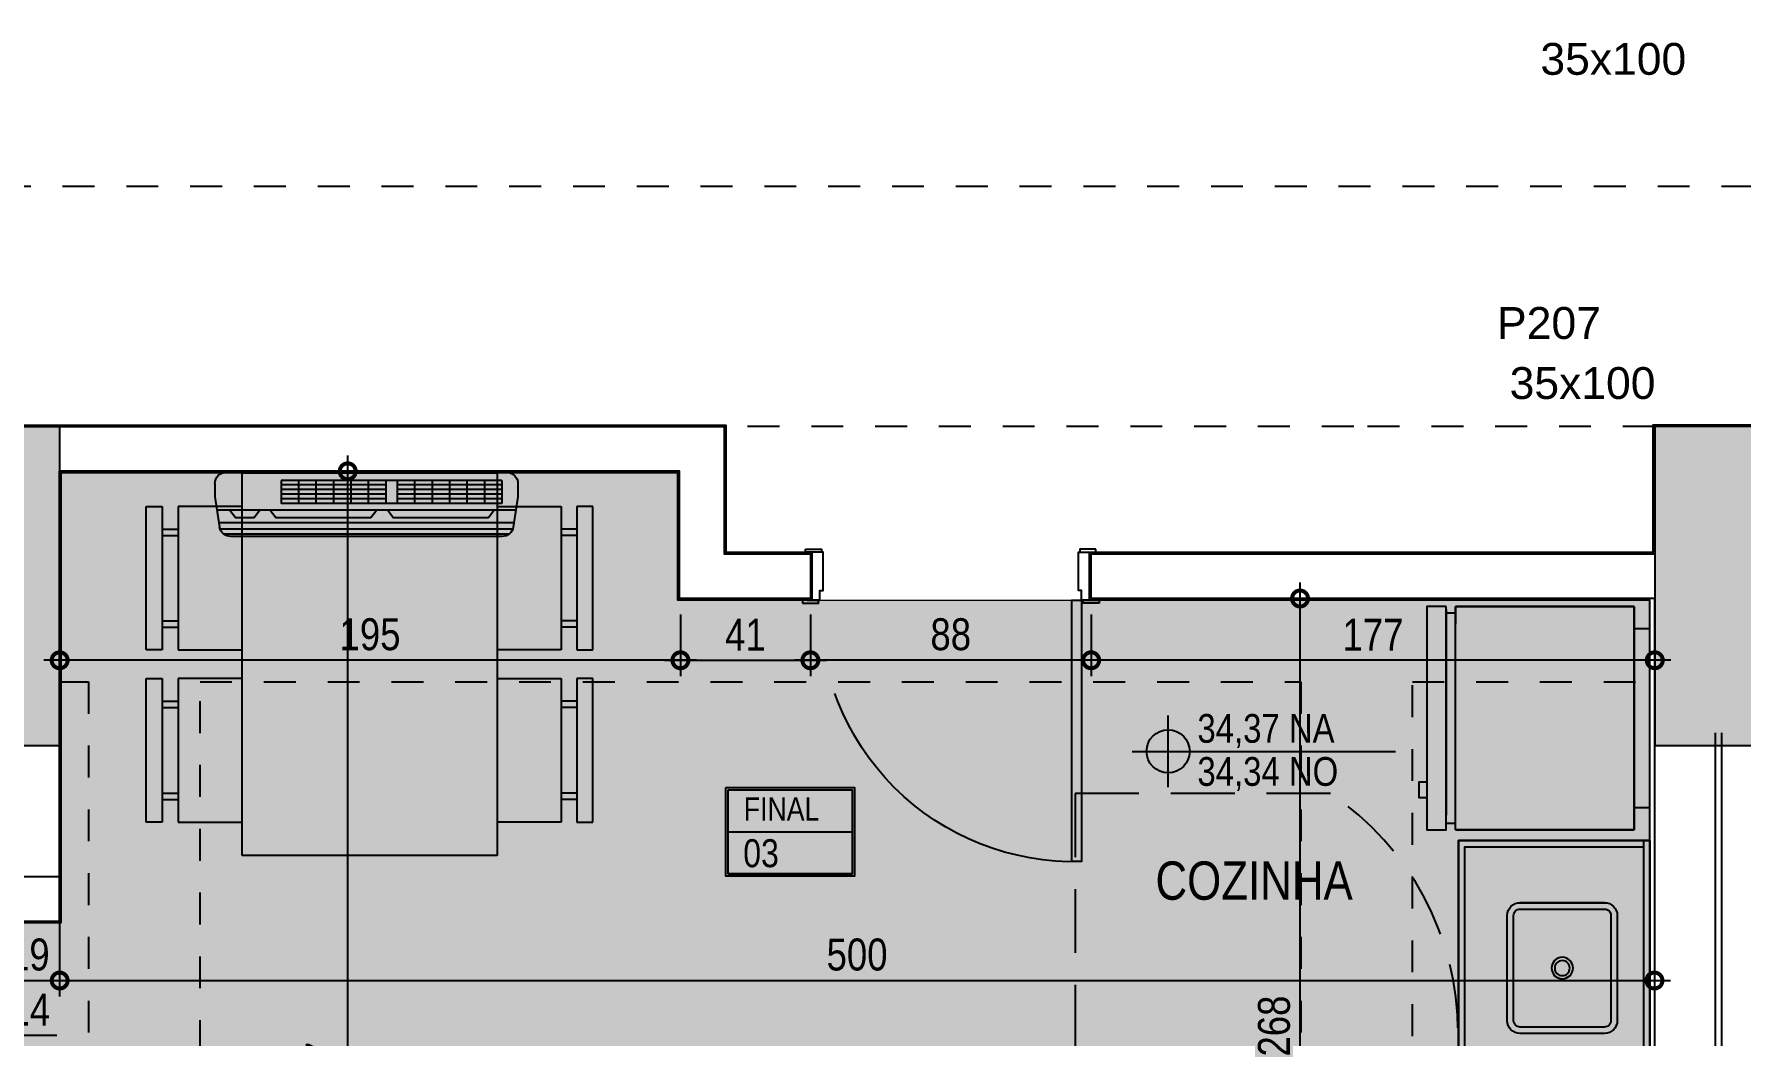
# Model space of a CAD drawing. Header units: metres. Extents: x -23 to 570, y -54 to 184.
# Drawn here: x 9.52 to 14.87, y -49.46 to -46.32 of the extents above; entities that cross this region are included whole.
import ezdxf
from ezdxf.enums import TextEntityAlignment as Align
from ezdxf.xclip import XClip

# ---------------------------------------------------------------- set-up
doc = ezdxf.new("R2010")
doc.units = ezdxf.units.M
doc.header["$XCLIPFRAME"] = 0
doc.header["$PDMODE"] = 35
for name, pattern in [('DASHEDX2', [1.5, 1, -0.5]), ('ESTILO_TQS_0004', [1.12, 0.5, -0.2, 0.01, -0.2, 0.01, -0.2]), ('PUC$0$DASHEDX2', [1.5, 1, -0.5])]:
    doc.linetypes.add(name, pattern=pattern)
for name, color, linetype in [('1', 232, 'DASHEDX2'), ('12', 232, 'Continuous'), ('205', 232, 'ESTILO_TQS_0004'), ('4', 2, 'Continuous'), ('9', 232, 'Continuous'), ('ARQ-DIM', 2, 'Continuous'), ('ARQ-SIM', 1, 'Continuous'), ('ARQ-TXT', 2, 'Continuous'), ('PUC$0$ARQ-ALV ACAB', 4, 'Continuous'), ('PUC$0$ARQ-ALV OSSO', 5, 'Continuous'), ('PUC$0$ARQ-CAX @ 1', 1, 'Continuous'), ('PUC$0$ARQ-HID', 7, 'Continuous'), ('PUC$0$ARQ-MOB', 7, 'Continuous'), ('PUC$0$ARQ-PRJ', 7, 'PUC$0$DASHEDX2'), ('PUC$0$MAUROAMARELO', 162, 'Continuous')]:
    doc.layers.add(name, color=color, linetype=linetype)
doc.layers.add('PUC$0$ARQ-FORRO', color=9, linetype='Continuous', lineweight=5)
doc.styles.add('Adesa', font='ARIALN.TTF')
doc.styles.get("Standard").update_dxf_attribs({"font": 'arial.ttf'})
doc.dimstyles.new('ADESA 1-0050', dxfattribs={"dimtxt": 0.1, "dimasz": 0.1, "dimexe": 0.05, "dimexo": 0.05, "dimgap": 0.03, "dimtad": 1, "dimdec": 1, "dimlfac": 100, "dimzin": 12, "dimtxsty": 'Adesa', "dimblk": 'DOTSMALL', "dimcen": 1, "dimdle": 0.05, "dimclrd": 1, "dimclre": 1, "dimclrt": 256, "dimazin": 3, "dimtm": 1e-09, "dimtfac": 1, "dimtdec": 1, "dimtmove": 1, "dimatfit": 0, "dimldrblk": 'DOTSMALL', "dimfxl": 0.8, "dimtvp": 2, "dimtolj": 1, "dimtzin": 0, "dimarcsym": 0})

# ---------------------------------------------------------------- blocks, each defined once
blk = doc.blocks.new('_DotSmall')
at = {"color": 0, "linetype": 'ByBlock', "const_width": 0.5}
blk.add_lwpolyline([(-0.0625, 0, 1), (0.0625, 0, 1)], format="xyb", close=True, dxfattribs=at)
blk = doc.blocks.new('*D680')
at = {"layer": 'ARQ-DIM', "color": 1, "lineweight": -2, "transparency": 16777216}
for p, q in [((9.25, -48.97), (9.25, -49.3366)), ((9.39, -48.9693), (9.39, -49.3366)), ((9.25, -49.2866), (9.15, -49.2866)), ((9.39, -49.2866), (9.25, -49.2866)), ((9.39, -49.2866), (9.25, -49.2866)), ((9.32, -49.2866), (9.4217, -49.4581)), ((9.39, -49.2866), (9.49, -49.2866)), ((9.4217, -49.4581), (9.5912, -49.4581))]:
    blk.add_line(p, q, dxfattribs=at)
at = {"layer": 'Defpoints', "color": 0, "transparency": 16777216}
for p in [(9.25, -48.92), (9.39, -48.9193), (9.25, -49.2866)]:
    blk.add_point(p, dxfattribs=at)
at = {"layer": 'ARQ-DIM', "color": 1, "lineweight": -2, "transparency": 16777216, "xscale": 0.1, "yscale": 0.1, "zscale": 0.1}
blk.add_blockref('_DotSmall', (9.25, -49.2866), dxfattribs=at)
at = {"layer": 'ARQ-DIM', "color": 1, "lineweight": -2, "transparency": 16777216, "xscale": 0.1, "yscale": 0.1, "zscale": 0.1, "rotation": 180}
blk.add_blockref('_DotSmall', (9.39, -49.2866), dxfattribs=at)
at = {"layer": 'ARQ-DIM', "transparency": 16777216, "insert": (9.5065, -49.3779), "char_height": 0.1, "attachment_point": 5, "style": 'Adesa'}
blk.add_mtext('\\A1;14', dxfattribs=at)
blk = doc.blocks.new('*D681')
at = {"layer": 'ARQ-DIM', "color": 1, "lineweight": -2, "transparency": 16777216}
for p, q in [((9.41, -48.9693), (9.41, -49.3366)), ((9.6, -48.9693), (9.6, -49.3366)), ((9.36, -49.2866), (9.65, -49.2866))]:
    blk.add_line(p, q, dxfattribs=at)
at = {"layer": 'Defpoints', "color": 0, "transparency": 16777216}
for p in [(9.41, -48.9193), (9.6, -48.9193), (9.6, -49.2866)]:
    blk.add_point(p, dxfattribs=at)
at = {"layer": 'ARQ-DIM', "color": 1, "lineweight": -2, "transparency": 16777216, "xscale": 0.1, "yscale": 0.1, "zscale": 0.1, "rotation": 180}
blk.add_blockref('_DotSmall', (9.41, -49.2866), dxfattribs=at)
at = {"layer": 'ARQ-DIM', "color": 1, "lineweight": -2, "transparency": 16777216, "xscale": 0.1, "yscale": 0.1, "zscale": 0.1}
blk.add_blockref('_DotSmall', (9.6, -49.2866), dxfattribs=at)
at = {"layer": 'ARQ-DIM', "transparency": 16777216, "insert": (9.505, -49.2056), "char_height": 0.1, "attachment_point": 5, "style": 'Adesa'}
blk.add_mtext('\\A1;19', dxfattribs=at)
blk = doc.blocks.new('*D682')
at = {"layer": 'ARQ-DIM', "color": 1, "lineweight": -2, "transparency": 16777216}
for p, q in [((14.599, -49.0193), (14.599, -49.3366)), ((9.6, -49.11), (9.6, -49.3366)), ((9.55, -49.2866), (14.649, -49.2866))]:
    blk.add_line(p, q, dxfattribs=at)
at = {"layer": 'Defpoints', "color": 0, "transparency": 16777216}
for p in [(14.599, -48.9693, 0), (9.6, -49.06, 0), (14.599, -49.2866)]:
    blk.add_point(p, dxfattribs=at)
at = {"layer": 'ARQ-DIM', "color": 1, "lineweight": -2, "transparency": 16777216, "xscale": 0.1, "yscale": 0.1, "zscale": 0.1, "rotation": 180}
blk.add_blockref('_DotSmall', (9.6, -49.2866), dxfattribs=at)
at = {"layer": 'ARQ-DIM', "color": 1, "lineweight": -2, "transparency": 16777216, "xscale": 0.1, "yscale": 0.1, "zscale": 0.1}
blk.add_blockref('_DotSmall', (14.599, -49.2866), dxfattribs=at)
at = {"layer": 'ARQ-DIM', "transparency": 16777216, "insert": (12.0995, -49.2056), "char_height": 0.1, "attachment_point": 5, "style": 'Adesa'}
blk.add_mtext('\\A1;500', dxfattribs=at)
blk = doc.blocks.new('*D692')
at = {"layer": 'ARQ-DIM', "color": 1, "lineweight": -2, "transparency": 16777216}
for p, q in [((7.9011, -49.4283), (7.9011, -49.803)), ((12.6882, -49.753), (7.8511, -49.753)), ((12.6382, -49.7988), (12.6382, -49.703))]:
    blk.add_line(p, q, dxfattribs=at)
at = {"layer": 'Defpoints', "color": 0, "transparency": 16777216}
for p in [(7.9011, -49.3783), (7.9011, -49.753), (12.6382, -49.8488, 0)]:
    blk.add_point(p, dxfattribs=at)
at = {"layer": 'ARQ-DIM', "color": 1, "lineweight": -2, "transparency": 16777216, "xscale": 0.1, "yscale": 0.1, "zscale": 0.1, "rotation": 180}
blk.add_blockref('_DotSmall', (7.9011, -49.753), dxfattribs=at)
at = {"layer": 'ARQ-DIM', "color": 1, "lineweight": -2, "transparency": 16777216, "xscale": 0.1, "yscale": 0.1, "zscale": 0.1}
blk.add_blockref('_DotSmall', (12.6382, -49.753), dxfattribs=at)
at = {"layer": 'ARQ-DIM', "transparency": 16777216, "insert": (10.8612, -49.673), "char_height": 0.1, "attachment_point": 5, "style": 'Adesa'}
blk.add_mtext('\\A1;474', dxfattribs=at)
blk = doc.blocks.new('*D695')
at = {"layer": 'ARQ-DIM', "color": 1, "lineweight": -2, "transparency": 16777216}
for p, q in [((13.488, -50.8199), (13.488, -48.0388)), ((13.7208, -48.0888), (13.438, -48.0888)), ((13.719, -50.7699), (13.438, -50.7699))]:
    blk.add_line(p, q, dxfattribs=at)
at = {"layer": 'Defpoints', "color": 0, "transparency": 16777216}
for p in [(13.488, -48.0888), (13.7708, -48.0888, 0), (13.769, -50.7699, 0)]:
    blk.add_point(p, dxfattribs=at)
at = {"layer": 'ARQ-DIM', "color": 1, "lineweight": -2, "transparency": 16777216, "xscale": 0.1, "yscale": 0.1, "zscale": 0.1}
for p, rotation in [((13.488, -48.0888), 90), ((13.488, -50.7699), 270)]:
    blk.add_blockref('_DotSmall', p, dxfattribs=dict(at, rotation=rotation))
at = {"layer": 'ARQ-DIM', "transparency": 16777216, "insert": (13.4069, -49.4293), "char_height": 0.1, "attachment_point": 5, "rotation": 90, "style": 'Adesa'}
blk.add_mtext('\\A1;268', dxfattribs=at)
blk = doc.blocks.new('*D700')
at = {"layer": 'ARQ-DIM', "color": 1, "lineweight": -2, "transparency": 16777216}
for p, q in [((10.5029, -51.5088), (10.5029, -47.64)), ((10.3808, -47.69), (10.5529, -47.69)), ((10.3808, -51.4588), (10.5529, -51.4588))]:
    blk.add_line(p, q, dxfattribs=at)
at = {"layer": 'Defpoints', "color": 0, "transparency": 16777216}
for p in [(10.3308, -47.69, 0), (10.5029, -47.69), (10.3308, -51.4588, 0)]:
    blk.add_point(p, dxfattribs=at)
at = {"layer": 'ARQ-DIM', "color": 1, "lineweight": -2, "transparency": 16777216, "xscale": 0.1, "yscale": 0.1, "zscale": 0.1}
for p, rotation in [((10.5029, -47.69), 90), ((10.5029, -51.4588), 270)]:
    blk.add_blockref('_DotSmall', p, dxfattribs=dict(at, rotation=rotation))
at = {"layer": 'ARQ-DIM', "transparency": 16777216, "insert": (10.4219, -49.5744), "char_height": 0.1, "attachment_point": 5, "rotation": 90, "style": 'Adesa'}
blk.add_mtext('\\A1;377', dxfattribs=at)
blk = doc.blocks.new('*D703')
at = {"layer": 'ARQ-DIM', "color": 1, "lineweight": -2, "transparency": 16777216}
for p, q in [((12.8332, -48.1388), (12.8332, -48.3325)), ((14.6, -48.1388), (14.6, -48.3325)), ((14.65, -48.2825), (12.7832, -48.2825))]:
    blk.add_line(p, q, dxfattribs=at)
at = {"layer": 'Defpoints', "color": 0, "transparency": 16777216}
for p in [(12.8332, -48.0888, 0), (14.6, -48.0888, 0), (12.8332, -48.2825)]:
    blk.add_point(p, dxfattribs=at)
at = {"layer": 'ARQ-DIM', "color": 1, "lineweight": -2, "transparency": 16777216, "xscale": 0.1, "yscale": 0.1, "zscale": 0.1, "rotation": 180}
blk.add_blockref('_DotSmall', (12.8332, -48.2825), dxfattribs=at)
at = {"layer": 'ARQ-DIM', "color": 1, "lineweight": -2, "transparency": 16777216, "xscale": 0.1, "yscale": 0.1, "zscale": 0.1}
blk.add_blockref('_DotSmall', (14.6, -48.2825), dxfattribs=at)
at = {"layer": 'ARQ-DIM', "transparency": 16777216, "insert": (13.7166, -48.2023), "char_height": 0.1, "attachment_point": 5, "style": 'Adesa'}
blk.add_mtext('\\A1;177', dxfattribs=at)
blk = doc.blocks.new('*D704')
at = {"layer": 'ARQ-DIM', "color": 1, "lineweight": -2, "transparency": 16777216}
for p, q in [((11.9532, -48.1388), (11.9532, -48.3325)), ((12.8332, -48.1388), (12.8332, -48.3325)), ((12.8832, -48.2825), (11.9032, -48.2825))]:
    blk.add_line(p, q, dxfattribs=at)
at = {"layer": 'Defpoints', "color": 0, "transparency": 16777216}
for p in [(11.9532, -48.0888, 0), (12.8332, -48.0888, 0), (11.9532, -48.2825)]:
    blk.add_point(p, dxfattribs=at)
at = {"layer": 'ARQ-DIM', "color": 1, "lineweight": -2, "transparency": 16777216, "xscale": 0.1, "yscale": 0.1, "zscale": 0.1, "rotation": 180}
blk.add_blockref('_DotSmall', (11.9532, -48.2825), dxfattribs=at)
at = {"layer": 'ARQ-DIM', "color": 1, "lineweight": -2, "transparency": 16777216, "xscale": 0.1, "yscale": 0.1, "zscale": 0.1}
blk.add_blockref('_DotSmall', (12.8332, -48.2825), dxfattribs=at)
at = {"layer": 'ARQ-DIM', "transparency": 16777216, "insert": (12.3932, -48.2015), "char_height": 0.1, "attachment_point": 5, "style": 'Adesa'}
blk.add_mtext('\\A1;88', dxfattribs=at)
blk = doc.blocks.new('*D705')
at = {"layer": 'ARQ-DIM', "color": 1, "lineweight": -2, "transparency": 16777216}
for p, q in [((11.5458, -48.1388), (11.5458, -48.3325)), ((11.9532, -48.1388), (11.9532, -48.3325)), ((11.4958, -48.2825), (12.0032, -48.2825))]:
    blk.add_line(p, q, dxfattribs=at)
at = {"layer": 'Defpoints', "color": 0, "transparency": 16777216}
for p in [(11.5458, -48.0888, 0), (11.9532, -48.0888, 0), (11.9532, -48.2825)]:
    blk.add_point(p, dxfattribs=at)
at = {"layer": 'ARQ-DIM', "color": 1, "lineweight": -2, "transparency": 16777216, "xscale": 0.1, "yscale": 0.1, "zscale": 0.1, "rotation": 180}
blk.add_blockref('_DotSmall', (11.5458, -48.2825), dxfattribs=at)
at = {"layer": 'ARQ-DIM', "color": 1, "lineweight": -2, "transparency": 16777216, "xscale": 0.1, "yscale": 0.1, "zscale": 0.1}
blk.add_blockref('_DotSmall', (11.9532, -48.2825), dxfattribs=at)
at = {"layer": 'ARQ-DIM', "transparency": 16777216, "insert": (11.7495, -48.2023), "char_height": 0.1, "attachment_point": 5, "style": 'Adesa'}
blk.add_mtext('\\A1;41', dxfattribs=at)
blk = doc.blocks.new('*D706')
at = {"layer": 'ARQ-DIM', "color": 1, "lineweight": -2, "transparency": 16777216}
for p, q in [((9.6, -48.1388), (9.6, -48.3325)), ((11.5458, -48.1388), (11.5458, -48.3325)), ((11.5958, -48.2825), (9.55, -48.2825))]:
    blk.add_line(p, q, dxfattribs=at)
at = {"layer": 'Defpoints', "color": 0, "transparency": 16777216}
for p in [(9.6, -48.0888, 0), (11.5458, -48.0888, 0), (9.6, -48.2825)]:
    blk.add_point(p, dxfattribs=at)
at = {"layer": 'ARQ-DIM', "color": 1, "lineweight": -2, "transparency": 16777216, "xscale": 0.1, "yscale": 0.1, "zscale": 0.1, "rotation": 180}
blk.add_blockref('_DotSmall', (9.6, -48.2825), dxfattribs=at)
at = {"layer": 'ARQ-DIM', "color": 1, "lineweight": -2, "transparency": 16777216, "xscale": 0.1, "yscale": 0.1, "zscale": 0.1}
blk.add_blockref('_DotSmall', (11.5458, -48.2825), dxfattribs=at)
at = {"layer": 'ARQ-DIM', "transparency": 16777216, "insert": (10.5729, -48.2015), "char_height": 0.1, "attachment_point": 5, "style": 'Adesa'}
blk.add_mtext('\\A1;195', dxfattribs=at)
blk = doc.blocks.new('N AP')
for points in [[(0.3098, 0.5223), (0.8624, 0.5223), (0.8624, 0.1419), (0.3098, 0.1419)], [(0.3198, 0.5123), (0.8524, 0.5123), (0.8524, 0.1519), (0.3198, 0.1519)]]:
    blk.add_lwpolyline(points, close=True)
for points in [[(0.3198, 0.3321), (0.8524, 0.3321)], [(0.3198, 0.1519), (0.8524, 0.1519)]]:
    blk.add_lwpolyline(points)
at = {"insert": (0.3864, 0.4801), "char_height": 0.1, "attachment_point": 1, "style": 'Adesa'}
blk.add_mtext_dynamic_manual_height_columns('FINAL', width=0.3501, gutter_width=50, heights=[0], dxfattribs=at)
at = {"style": 'Adesa'}
blk.add_attdef('00', text='', height=0.1, dxfattribs=at).set_placement((0.5673, 0.171), align=Align.CENTER)
blk = doc.blocks.new('NipAcOs')
at = {"layer": 'ARQ-SIM'}
h = blk.add_hatch(color=256, dxfattribs=at)
h.dxf.hatch_style = 1
h.paths.add_polyline_path([(0, 0.15, 0.414214), (-0.15, 0), (0, 0)])
h.paths.add_polyline_path([(0.15, 0), (0, 0), (0, -0.15, 0.414214)])
for p, q in [((0, -0.25), (0, 0.25)), ((-0.25, 0), (0.15, 0)), ((0.15, 0), (1.583, 0))]:
    blk.add_line(p, q, dxfattribs=at)
blk.add_circle((0, 0), 0.15, dxfattribs=at)
at = {"style": 'Adesa'}
for p in [(0.204, 0.06), (0.204, -0.24)]:
    blk.add_attdef('000,00', p, '', height=0.2, dxfattribs=at)
blk = doc.blocks.new('PUC$0$00002ITA-AIT-PR-008-BSE-PLA-TIP-R00$0$Cuba 1')
blk.add_line((0.205, 0.305), (0.205, 0.04))
for points in [[(0.165, 0, 0.414214), (0.205, 0.04), (0.205, 0.305, 0.414214), (0.165, 0.345), (-0.165, 0.345, 0.414214), (-0.205, 0.305), (-0.205, 0.04, 0.414214), (-0.165, 0)], [(-0.165, 0.02), (0.165, 0.02, 0.414214), (0.185, 0.04), (0.185, 0.305, 0.414214), (0.165, 0.325), (-0.165, 0.325, 0.414214), (-0.185, 0.305), (-0.185, 0.04, 0.414214)]]:
    blk.add_lwpolyline(points, format="xyb", close=True)
for radius in [0.0337, 0.0237]:
    blk.add_circle((0, 0.1725), radius)
blk = doc.blocks.new('*U2449')
at = {"linetype": 'Continuous'}
blk.add_lwpolyline([(0, 0), (0, 0.6), (-1.2, 0.6), (-1.2, 0)], dxfattribs=at)
at = {"lineweight": -2}
for points in [[(-1.2, 0), (-1.2, 0.6), (0, 0.6), (0, 0)], [(-1.18, 0.02), (-1.18, 0.58), (-0.02, 0.58), (-0.02, 0.02)], [(0, 0.02), (-1.2, 0.02)], [(0, 0), (-1.2, 0)]]:
    blk.add_lwpolyline(points, dxfattribs=at)
at = {"lineweight": -2, "extrusion": (0, 0, -1), "zscale": -1, "rotation": 180}
blk.add_blockref('PUC$0$00002ITA-AIT-PR-008-BSE-PLA-TIP-R00$0$Cuba 1', (0.4, 0.4475), dxfattribs=at)
blk = doc.blocks.new('*U2406')
for points in [[(-0.045, 0.01), (0.005, 0.01), (0.005, 0), (-0.045, 0)], [(0.865, 0.01), (0.815, 0.01), (0.815, 0), (0.865, 0)], [(-0.055, -0.16), (-0.005, -0.16), (-0.005, -0.15), (-0.055, -0.15)], [(0, -0.15), (0, -0.97), (0.03, -0.97), (0.03, -0.15)], [(0.875, -0.16), (0.825, -0.16), (0.825, -0.15), (0.875, -0.15)]]:
    blk.add_lwpolyline(points, close=True)
for points in [[(-0.04, -0.15), (0, -0.15), (0, -0.12), (0.01, -0.12), (0.01, 0), (-0.025, 0), (-0.025, -0.15)], [(0.86, -0.15), (0.82, -0.15), (0.82, -0.12), (0.81, -0.12), (0.81, 0), (0.845, 0), (0.845, -0.15)]]:
    blk.add_lwpolyline(points)
at = {"layer": 'PUC$0$ARQ-PRJ'}
blk.add_arc((0.0237, -0.1737), 0.7967, 268.2986, 1.7014, dxfattribs=at)
blk = doc.blocks.new('PUC$0$pl apto tipo 3 puc')
at = {"layer": 'PUC$0$ARQ-ALV ACAB', "elevation": 0}
for points in [[(-14.594, 0.7661), (-14.594, -1.905), (-12.8372, -1.905), (-12.8372, -2.055), (-12.8922, -2.055)], [(-9.254, -2.3038), (-9.254, -1.0438), (-9.224, -1.0438), (-9.224, -0.8938), (-9.614, -0.8938), (-9.614, -2.3041)], [(-5.549, -2.4538), (-11.6972, -2.4538), (-11.6972, -2.055), (-11.9672, -2.055), (-11.9672, -1.905), (-11.5472, -1.905), (-11.5472, -2.3038), (-9.614, -2.3038)]]:
    blk.add_lwpolyline(points, dxfattribs=at)
at = {"layer": 'PUC$0$ARQ-ALV OSSO'}
for p, q in [((-14.6091, 2.8604, 0), (-14.609, -1.91, 0)), ((-14.609, -1.91, 0), (-12.8422, -1.91, 0)), ((-12.8422, -1.91, 0), (-12.8422, -2.05, 0)), ((-12.8422, -2.05, 0), (-14.6072, -2.05, 0))]:
    blk.add_line(p, q, dxfattribs=at)
blk.add_lwpolyline([(-14.799, 2.0012), (-14.799, -1.4888)], dxfattribs=at)
at = {"layer": 'PUC$0$ARQ-ALV OSSO', "elevation": 0}
for points in [[(-9.259, -2.3088), (-9.259, -1.0388), (-9.229, -1.0388), (-9.229, -0.8988), (-9.609, -0.8988), (-9.609, -2.3088)], [(-9.259, -1.0388), (-9.609, -1.0388)], [(-9.2572, -2.4488), (-11.6922, -2.4488), (-11.6922, -2.05), (-11.9622, -2.05), (-11.9622, -1.91), (-11.5522, -1.91), (-11.5522, -2.3088), (-9.609, -2.3088)]]:
    blk.add_lwpolyline(points, dxfattribs=at)
at = {"layer": 'PUC$0$ARQ-CAX @ 1', "xscale": -1, "rotation": 180}
blk.add_blockref('*U2406', (-12.8122, -2.055), dxfattribs=at)
at = {"layer": 'PUC$0$ARQ-HID', "extrusion": (0, 0, -1), "xscale": -1.000000000000002, "zscale": -1.000000000000002, "rotation": 90}
blk.add_blockref('*U2449', (14.594, -1.1513, 0), dxfattribs=at)
blk = doc.blocks.new('PUC$0$pl apto tipo 2 puc')
at = {"layer": 'PUC$0$ARQ-ALV OSSO', "elevation": 0}
blk.add_lwpolyline([(-14.8188, 2.0012), (-14.8188, -1.4888)], dxfattribs=at)
blk = doc.blocks.new('PUC$0$mesa 5l')
at = {"layer": 'PUC$0$ARQ-MOB'}
for p, q in [((988.4153, 457.2276), (987.9653, 457.2276)), ((987.9653, 457.2276), (987.9653, 457.1776)), ((988.4153, 457.1776), (988.4153, 457.2276)), ((988.9549, 457.2276, -0.0226), (988.5049, 457.2276, -0.0226)), ((988.5049, 457.2276, -0.0226), (988.5049, 457.1776, -0.0226)), ((988.9549, 457.1776, -0.0226), (988.9549, 457.2276, -0.0226)), ((987.9653, 457.1776), (988.4153, 457.1776)), ((988.0365, 457.1776), (988.0365, 457.1276)), ((988.0565, 457.1776), (988.0565, 457.1276)), ((988.0565, 457.1776), (988.0565, 457.1276)), ((988.3241, 457.1776), (988.3241, 457.1276)), ((988.3441, 457.1776), (988.3441, 457.1276)), ((988.5049, 457.1776, -0.0226), (988.9549, 457.1776, -0.0226)), ((988.5761, 457.1776, -0.0226), (988.5761, 457.1276, -0.0226)), ((988.5961, 457.1776, -0.0226), (988.5961, 457.1276, -0.0226)), ((988.5961, 457.1776, -0.0226), (988.5961, 457.1276, -0.0226)), ((988.8637, 457.1776, -0.0226), (988.8637, 457.1276, -0.0226)), ((988.8837, 457.1776, -0.0226), (988.8837, 457.1276, -0.0226)), ((987.9653, 456.9276), (987.9653, 457.1276)), ((987.9653, 457.1276), (988.4153, 457.1276)), ((988.4153, 457.1276), (988.4153, 456.9276)), ((988.5049, 456.9276, -0.0226), (988.5049, 457.1276, -0.0226)), ((988.5049, 457.1276, -0.0226), (988.9549, 457.1276, -0.0226)), ((988.9549, 457.1276, -0.0226), (988.9549, 456.9276, -0.0226)), ((989.0601, 456.9276), (987.8601, 456.9276)), ((987.8601, 456.9276), (987.8601, 456.1276)), ((989.0601, 456.1276), (989.0601, 456.9276)), ((987.8601, 456.1276), (989.0601, 456.1276)), ((987.9653, 456.1276), (987.9653, 455.9276)), ((988.4153, 455.9276), (988.4153, 456.1276)), ((988.5049, 456.1276, -0.0226), (988.5049, 455.9276, -0.0226)), ((988.9549, 455.9276, -0.0226), (988.9549, 456.1276, -0.0226)), ((987.9653, 455.9276), (988.4153, 455.9276)), ((988.0365, 455.8776), (988.0365, 455.9276)), ((988.0565, 455.8776), (988.0565, 455.9276)), ((988.0565, 455.8776), (988.0565, 455.9276)), ((988.3241, 455.8776), (988.3241, 455.9276)), ((988.3441, 455.8776), (988.3441, 455.9276)), ((988.5049, 455.9276, -0.0226), (988.9549, 455.9276, -0.0226)), ((988.5761, 455.8776, -0.0226), (988.5761, 455.9276, -0.0226)), ((988.5961, 455.8776, -0.0226), (988.5961, 455.9276, -0.0226)), ((988.5961, 455.8776, -0.0226), (988.5961, 455.9276, -0.0226)), ((988.8637, 455.8776, -0.0226), (988.8637, 455.9276, -0.0226)), ((988.8837, 455.8776, -0.0226), (988.8837, 455.9276, -0.0226)), ((987.9653, 455.8276), (987.9653, 455.8776)), ((987.9653, 455.8776), (988.4153, 455.8776)), ((988.4153, 455.8776), (988.4153, 455.8276)), ((988.5049, 455.8276, -0.0226), (988.5049, 455.8776, -0.0226)), ((988.5049, 455.8776, -0.0226), (988.9549, 455.8776, -0.0226)), ((988.9549, 455.8776, -0.0226), (988.9549, 455.8276, -0.0226)), ((988.4153, 455.8276), (987.9653, 455.8276)), ((988.9549, 455.8276, -0.0226), (988.5049, 455.8276, -0.0226))]:
    blk.add_line(p, q, dxfattribs=at)
blk = doc.blocks.new('PUC$0$GELADEIRA')
for p, q in [((-0.7, 0.7092), (-0.7, 0.15)), ((-0.7, 0.7092), (0, 0.7092)), ((-0.7, 0.15), (-0.7, 0.7092)), ((-0.7, 0.15), (-0.7, 0.7092)), ((-0.0098, 0.7392), (-0.6547, 0.7392)), ((-0.055, 0.7391), (-0.0098, 0.7392)), ((-0.0098, 0.7392), (-0.055, 0.7391)), ((0, 0.7092), (-0.055, 0.7092)), ((-0.055, 0.7092), (0, 0.7092)), ((0, 0.15), (0, 0.7092)), ((0, 0.7092), (0, 0.15)), ((0, 0.7092), (0, 0.15)), ((-0.7, 0.15), (0, 0.15)), ((0, 0.15), (-0.7, 0.15)), ((0, 0.15), (-0.7, 0.15))]:
    blk.add_line(p, q)
for points in [[(-0.6, 0.8), (-0.6, 0.824), (-0.55, 0.824), (-0.55, 0.8)], [(-0.68, 0.7392), (-0.68, 0.7092)], [(-0.02, 0.7392), (-0.02, 0.7092)], [(-0.63, 0.15), (-0.63, 0.1), (-0.07, 0.1), (-0.07, 0.15)]]:
    blk.add_lwpolyline(points)
blk.add_lwpolyline([(0, 0.7392), (0, 0.8), (-0.7, 0.8), (-0.7, 0.7392)], close=True)
blk = doc.blocks.new('PUC$0$layout pcd puc 3')
at = {"layer": 'PUC$0$ARQ-MOB', "color": 7, "xscale": -1, "rotation": 90}
blk.add_blockref('PUC$0$mesa 5l', (461.5442, 993.0201), dxfattribs=at)
at = {"layer": 'PUC$0$ARQ-MOB', "rotation": 90}
blk.add_blockref('PUC$0$GELADEIRA', (9.13, 4.7414), dxfattribs=at)
blk = doc.blocks.new('PUC$0$pl forro pcd 3')
at = {"layer": 'PUC$0$ARQ-FORRO'}
h = blk.add_hatch(color=256, dxfattribs=at)
h.dxf.hatch_style = 1
h.paths.add_polyline_path([(1.8589, 1.4791), (3.7921, 1.4791), (3.7921, 1.0795), (6.8389, 1.0795), (6.8389, -1.5916), (5.0371, -1.5916), (5.0371, -0.6617), (4.8871, -0.6617), (4.8871, -2.2805), (1.8589, -2.2805), (1.8589, -1.13), (0.16, -1.13), (0.16, 0.0683), (1.8589, 0.0683)])
blk.add_lwpolyline([(1.8589, 1.4791), (3.7921, 1.4791), (3.7921, 1.0795), (6.8389, 1.0795), (6.8389, -1.5916), (5.0371, -1.5916), (5.0371, -0.6617), (4.8871, -0.6617), (4.8871, -2.2805), (1.8589, -2.2805), (1.8589, -1.13), (0.16, -1.13), (0.16, 0.0683), (1.8589, 0.0683)], close=True, dxfattribs=at)
blk = doc.blocks.new('PUC$0$Q2')
at = {"layer": 'PUC$0$MAUROAMARELO'}
for p, q in [((244.1482, -387.1027), (243.2551, -387.1027)), ((244.127, -387.0957), (243.2763, -387.0957)), ((243.2266, -387.22), (243.2413, -387.125)), ((244.1641, -387.1387), (243.239, -387.1387)), ((244.1601, -387.1183), (243.2432, -387.1183)), ((243.274, -387.1785), (243.2923, -387.1547)), ((243.3497, -387.1547), (243.2923, -387.1547)), ((243.368, -387.1785), (243.3497, -387.1547)), ((243.4003, -387.1785), (243.4186, -387.1547)), ((243.7159, -387.1547), (243.4186, -387.1547)), ((243.7342, -387.1785), (243.7159, -387.1547)), ((243.7684, -387.1785), (243.7867, -387.1547)), ((244.0841, -387.1547), (243.7867, -387.1547)), ((244.1024, -387.1785), (244.0841, -387.1547)), ((244.1766, -387.22), (244.162, -387.125)), ((243.2266, -387.2614), (243.2266, -387.22)), ((244.1703, -387.1785), (243.2323, -387.1785)), ((243.798, -387.1987), (243.4341, -387.1987)), ((243.4341, -387.2718), (243.4341, -387.1987)), ((243.5968, -387.2135), (243.4341, -387.2135)), ((243.4888, -387.2718), (243.4888, -387.1987)), ((243.5435, -387.2718), (243.5435, -387.1987)), ((243.6599, -387.2135), (243.5968, -387.2135)), ((243.5983, -387.2718), (243.5983, -387.1987)), ((243.653, -387.2718), (243.653, -387.1987)), ((243.723, -387.2135), (243.6599, -387.2135)), ((243.7077, -387.2718), (243.7077, -387.1987)), ((243.7624, -387.2135), (243.723, -387.2135)), ((243.7624, -387.2718), (243.7624, -387.1987)), ((243.798, -387.2718), (243.798, -387.1987)), ((244.1264, -387.1987), (243.798, -387.1987)), ((243.906, -387.2135), (243.798, -387.2135)), ((243.8527, -387.2718), (243.8527, -387.1987)), ((243.9691, -387.2135), (243.906, -387.2135)), ((243.9074, -387.2718), (243.9074, -387.1987)), ((243.9622, -387.2718), (243.9622, -387.1987)), ((244.0322, -387.2135), (243.9691, -387.2135)), ((244.0169, -387.2718), (244.0169, -387.1987)), ((244.1264, -387.2135), (244.0322, -387.2135)), ((244.0716, -387.2718), (244.0716, -387.1987)), ((244.1264, -387.2718), (244.1264, -387.1987)), ((244.1766, -387.2614), (244.1766, -387.22)), ((243.5968, -387.2283), (243.4341, -387.2283)), ((243.5968, -387.2431), (243.4341, -387.2431)), ((243.5968, -387.2578), (243.4341, -387.2578)), ((243.798, -387.2718), (243.4341, -387.2718)), ((243.6599, -387.2283), (243.5968, -387.2283)), ((243.6599, -387.2431), (243.5968, -387.2431)), ((243.6599, -387.2578), (243.5968, -387.2578)), ((243.723, -387.2283), (243.6599, -387.2283)), ((243.723, -387.2431), (243.6599, -387.2431)), ((243.723, -387.2578), (243.6599, -387.2578)), ((243.7624, -387.2283), (243.723, -387.2283)), ((243.7624, -387.2431), (243.723, -387.2431)), ((243.7624, -387.2578), (243.723, -387.2578)), ((243.906, -387.2283), (243.798, -387.2283)), ((243.906, -387.2431), (243.798, -387.2431)), ((243.906, -387.2578), (243.798, -387.2578)), ((244.1264, -387.2718), (243.798, -387.2718)), ((243.9691, -387.2283), (243.906, -387.2283)), ((243.9691, -387.2431), (243.906, -387.2431)), ((243.9691, -387.2578), (243.906, -387.2578)), ((244.0322, -387.2283), (243.9691, -387.2283)), ((244.0322, -387.2431), (243.9691, -387.2431)), ((244.0322, -387.2578), (243.9691, -387.2578)), ((244.1264, -387.2283), (244.0322, -387.2283)), ((244.1264, -387.2431), (244.0322, -387.2431)), ((244.1264, -387.2578), (244.0322, -387.2578)), ((244.1411, -387.2969), (243.2621, -387.2969))]:
    blk.add_line(p, q, dxfattribs=at)
for centre, start, end in [((243.2763, -387.1312), 90, 170), ((244.127, -387.1312), 10, 90), ((243.2621, -387.2614), 180, 270), ((244.1411, -387.2614), 270, 0)]:
    blk.add_arc(centre, 0.0355, start, end, dxfattribs=at)
blk = doc.blocks.new('PUC')
at = {"layer": 'PUC$0$ARQ-ALV ACAB', "elevation": 0}
for points in [[(14.9499, -47.5449), (14.5992, -47.5449), (14.5942, -47.5449), (14.5942, -47.9488)], [(12.8832, -47.9438), (14.5942, -47.9438)]]:
    blk.add_lwpolyline(points, dxfattribs=at)
at = {"layer": 'PUC$0$ARQ-PRJ', "ltscale": 0.2, "elevation": 0}
blk.add_lwpolyline([(13.5832, -48.6999), (12.7832, -48.6999), (12.7832, -50.1999), (13.5832, -50.1999, 0.533333)], format="xyb", close=True, dxfattribs=at)
at = {"layer": 'PUC$0$ARQ-ALV ACAB', "rotation": 180}
blk.add_blockref('PUC$0$pl apto tipo 3 puc', (-0.009, -49.9988, 0), dxfattribs=at)
at = {"layer": 'PUC$0$ARQ-ALV OSSO', "rotation": 180}
blk.add_blockref('PUC$0$pl apto tipo 2 puc', (-0.0088, -49.9988, 0), dxfattribs=at)
at = {"layer": 'PUC$0$ARQ-FORRO'}
blk.add_blockref('PUC$0$pl forro pcd 3', (7.7461, -49.1733, 0), dxfattribs=at)
at = {"layer": 'PUC$0$ARQ-MOB'}
blk.add_blockref('PUC$0$layout pcd puc 3', (5.555, -52.855, 0), dxfattribs=at)
at = {"layer": 'PUC$0$MAUROAMARELO', "xscale": -1, "rotation": 180}
blk.add_blockref('PUC$0$Q2', (-233.1402, -434.9901, 0), dxfattribs=at)
blk = doc.blocks.new('est-lo-07-6sb-r00')
at = {"layer": '4'}
h = blk.add_hatch(color=8, dxfattribs=at)
h.dxf.hatch_style = 1
h.paths.add_polyline_path([(213.004314, 592.98646), (232.004314, 592.98646), (232.004314, 743.98646), (213.004314, 743.98646)], flags=17)
h.paths.add_polyline_path([(517.003016, 942.98646), (353.003016, 942.98646), (353.003016, 923.986062), (498.003016, 923.986062), (498.003016, 465.008359), (498.003039, 465.008359), (498.003039, 450.008359), (498.003039, 395.98646), (517.003016, 395.98646)])
h.paths.add_polyline_path([(3672.003309, 253.001099), (3672.003309, 388.001099), (3637.003309, 388.001099), (3637.003309, 253.001099)])
h.paths.add_polyline_path([(3637.003309, 942.98646), (3637.003194, 872.98646), (3653.003309, 872.98646), (3653.003309, 599.001099), (3637.003309, 599.001099), (3637.003309, 539.001099), (3672.003309, 539.001099), (3672.003309, 942.98646)])
h.paths.add_polyline_path([(3672.003424, 102.001099), (3637.003309, 102.001099), (3637.003309, 42.001099), (3653.003307, 42.001099), (3653.003307, -229.998901), (3637.003309, -229.998901), (3637.003309, -299.998901), (3672.003424, -299.998901)])
h.paths.add_polyline_path([(3075.003309, -299.999844), (3110.003309, -299.999844), (3110.003309, -199.999844), (3075.003309, -199.999844)])
h.paths.add_polyline_path([(3075.003309, 270.500177), (3110.003309, 270.500177), (3110.003309, 370.500177), (3075.003309, 370.500177)])
h.paths.add_polyline_path([(520.003309, 942.98646), (520.003309, 395.98646), (555.003309, 395.98646), (555.003309, 451.98646), (539.003309, 451.98646), (539.003309, 872.98646), (555.003309, 872.98646), (555.003309, 942.98646)])
h.paths.add_polyline_path([(-2102.995138, 253.000177), (-2102.995138, 388.000177), (-2137.995138, 388.000177), (-2137.995138, 253.000177)])
h.paths.add_polyline_path([(-2137.995138, 101.999935), (-2137.995138, -299.999844), (-2102.995138, -299.999844), (-2102.995138, -229.999844), (-2118.995138, -229.999844), (-2118.995138, 41.999935), (-2102.995138, 41.999935), (-2102.995138, 101.999935)])
h.paths.add_polyline_path([(-2137.995141, 942.98646), (-2137.995141, 538.988972), (-2102.995141, 538.988972), (-2102.995141, 598.988972), (-2118.995141, 598.988972), (-2118.995141, 872.98646), (-2102.995141, 872.98646), (-2102.995141, 942.98646)])
h.paths.add_polyline_path([(520.003309, 245.003526), (520.003309, -299.999844), (555.003309, -299.999844), (555.003309, -229.999844), (539.003309, -229.999844), (539.003309, 185.003526), (555.003309, 185.003526), (555.003309, 245.003526)])
h.paths.add_polyline_path([(-34.995574, 942.98646), (-34.995574, 872.98646), (-18.995574, 872.98646), (-18.995574, 455.98646), (-34.995574, 455.98646), (-34.995574, 395.98646), (232.004426, 395.98646), (232.004426, 481.98646), (213.004426, 481.98646), (213.004426, 414.98646), (0.004426, 414.98646), (0.004426, 923.98646), (213.004426, 923.98646), (213.004426, 854.98646), (232.004426, 854.98646), (232.004426, 923.98646), (252.004426, 923.98646), (252.004426, 942.98646)])
h.paths.add_polyline_path([(3075.003309, 842.98646), (3110.003309, 842.98646), (3110.003309, 942.98646), (3075.003309, 942.98646)])
h.paths.add_polyline_path([(2530.003309, -299.999844), (2570.003309, -299.999844), (2570.003309, -199.999844), (2530.003309, -199.999844)])
h.paths.add_polyline_path([(2530.003309, 145.003526), (2570.003309, 145.003526), (2570.003309, 245.003526), (2530.003309, 245.003526)])
h.paths.add_polyline_path([(2530.003309, 395.98646), (2570.003309, 395.98646), (2570.003309, 495.98646), (2530.003309, 495.98646)])
h.paths.add_polyline_path([(2530.003309, 842.98646), (2570.003309, 842.98646), (2570.003309, 942.98646), (2530.003309, 942.98646)])
h.paths.add_polyline_path([(1995.003309, -299.999844), (2030.003309, -299.999844), (2030.003309, -199.999844), (1995.003309, -199.999844)])
h.paths.add_polyline_path([(1995.003309, 145.003526), (2030.003309, 145.003526), (2030.003309, 245.003526), (1995.003309, 245.003526)])
h.paths.add_polyline_path([(1995.003309, 395.98646), (2030.003309, 395.98646), (2030.003309, 495.98646), (1995.003309, 495.98646)])
h.paths.add_polyline_path([(1995.003309, 842.98646), (2030.003309, 842.98646), (2030.003309, 942.98646), (1995.003309, 942.98646)])
h.paths.add_polyline_path([(1460.003309, -299.999844), (1495.003309, -299.999844), (1495.003309, -199.999844), (1460.003309, -199.999844)])
h.paths.add_polyline_path([(1460.003309, 145.003526), (1495.003309, 145.003526), (1495.003309, 245.003526), (1460.003309, 245.003526)])
h.paths.add_polyline_path([(1460.176641, 395.98646), (1495.176641, 395.98646), (1495.176641, 495.98646), (1460.176641, 495.98646)])
h.paths.add_polyline_path([(1460.003309, 842.98646), (1495.003309, 842.98646), (1495.003309, 942.98646), (1460.003309, 942.98646)])
h.paths.add_polyline_path([(925.003309, -299.999844), (960.003309, -299.999844), (960.003309, -199.999844), (925.003309, -199.999844)])
h.paths.add_polyline_path([(925.003309, 145.003526), (960.003309, 145.003526), (960.003309, 245.003526), (925.003309, 245.003526)])
h.paths.add_polyline_path([(925.003309, 395.98646), (960.003309, 395.98646), (960.003309, 495.98646), (925.003309, 495.98646)])
h.paths.add_polyline_path([(925.003309, 842.98646), (960.003309, 842.98646), (960.003309, 942.98646), (925.003309, 942.98646)])
h.paths.add_polyline_path([(-1582.999721, -299.999844), (-1547.999721, -299.999844), (-1547.999721, -199.999844), (-1582.999721, -199.999844)])
h.paths.add_polyline_path([(-500.999721, -299.999844), (-465.999721, -299.999844), (-465.999721, -199.999844), (-500.999721, -199.999844)])
h.paths.add_polyline_path([(-1042.999721, -299.999844), (-1002.999721, -299.999844), (-1002.999721, -199.999844), (-1042.999721, -199.999844)])
h.paths.add_polyline_path([(-500.999721, 145.003526), (-465.999721, 145.003526), (-465.999721, 245.003526), (-500.999721, 245.003526)])
h.paths.add_polyline_path([(-1042.999721, 145.003526), (-1002.999721, 145.003526), (-1002.999721, 245.003526), (-1042.999721, 245.003526)])
h.paths.add_polyline_path([(-500.999721, 395.98646), (-465.999721, 395.98646), (-465.999721, 495.98646), (-500.999721, 495.98646)])
h.paths.add_polyline_path([(-1042.999721, 395.98646), (-1002.999721, 395.98646), (-1002.999721, 495.98646), (-1042.999721, 495.98646)])
h.paths.add_polyline_path([(-1582.999721, 270.500177), (-1547.999721, 270.500177), (-1547.999721, 370.500177), (-1582.999721, 370.500177)])
h.paths.add_polyline_path([(-500.999721, 842.98646), (-465.999721, 842.98646), (-465.999721, 942.98646), (-500.999721, 942.98646)])
h.paths.add_polyline_path([(-1042.999721, 842.98646), (-1002.999721, 842.98646), (-1002.999721, 942.98646), (-1042.999721, 942.98646)])
h.paths.add_polyline_path([(-1582.999721, 842.98646), (-1547.999721, 842.98646), (-1547.999721, 942.98646), (-1582.999721, 942.98646)])
h.paths.add_polyline_path([(-35, 245.003526), (-35, 185.003526), (-19, 185.003526), (-19, -230), (-35, -230), (-35, -300), (517, -300), (517, 245), (498, 245), (498, -281), (0, -281), (0, -19), (255, -19), (255, 245.003526), (178.5, 245.003526), (178.5, 226.003526), (236, 226.003526), (236, 0), (0, 0), (0, 226.003526), (57.5, 226.003526), (57.5, 245.003526)])
at = {"layer": '1'}
for points in [[(993.619054, 245.003526), (960.003309, 245.003526)], [(1365.617709, 245.003526), (993.619054, 245.003526)], [(1460.003309, 245.003526), (1365.617709, 245.003526)], [(960.003309, 165.003526), (969.011136, 165.003526)], [(969.011136, 165.003526), (969.011136, -158.575998)], [(1004.011136, 165.003526), (1349.009683, 165.003526)], [(1004.011136, -131.077221), (1004.011136, 165.003526)], [(1349.009683, 165.003526), (1349.009683, -84.573884)], [(1384.009683, 165.003526), (1460.003309, 165.003526)], [(1384.009683, -66.074496), (1384.009683, 165.003526)]]:
    blk.add_lwpolyline(points, dxfattribs=at)
at = {"layer": '205'}
blk.add_line((-2259.087141, 320.423392), (3872.599049, 320.423392), dxfattribs=at)
at = {"layer": '4', "linetype": 'Continuous'}
for points in [[(925.003309, 145.003526), (960.003309, 145.003526), (960.003309, 245.003526), (925.003309, 245.003526), (925.003309, 145.003526)], [(1460.003309, 145.003526), (1495.003309, 145.003526), (1495.003309, 245.003526), (1460.003309, 245.003526), (1460.003309, 145.003526)]]:
    blk.add_lwpolyline(points, dxfattribs=at)
at = {"layer": '12', "linetype": 'Continuous'}
for p in [(1424.149223, 355.320678), (1414.507512, 253.690508)]:
    blk.add_text('35x100', height=9.975, dxfattribs=at).set_placement(p)
at = {"layer": '9', "linetype": 'Continuous'}
blk.add_text('P207', height=10, dxfattribs=at).set_placement((1410.522849, 272.504062))

msp = doc.modelspace()

# ---------------------------------------------------------------- block references
msp.add_blockref('PUC', (0, 0))
at = {"linetype": 'Continuous'}
ref = msp.add_blockref('est-lo-07-6sb-r00', (0, -50), dxfattribs=dict(at, xscale=0.01, yscale=0.01, zscale=0.01))
XClip(ref).set_block_clipping_path([(-2376.9387453747, -332.406408919), (3843.2300762764, 424.4148867243)])
at = {"layer": 'ARQ-SIM'}
ref = msp.add_blockref('NipAcOs', (13.0746, -48.568), dxfattribs=dict(at, xscale=0.45, yscale=0.45, zscale=0.45))
ref.add_attrib('000,00', '34,34 NO', (13.1664, -48.676), dxfattribs={"layer": '0', "color": 2, "height": 0.09, "style": 'Adesa'})
ref.add_attrib('000,00', '34,37 NA', (13.1664, -48.541), dxfattribs={"layer": '0', "color": 2, "height": 0.09, "style": 'Adesa'})
ref = msp.add_blockref('N AP', (11.4623, -49.0625), dxfattribs=dict(at, xscale=0.73, yscale=0.73, zscale=0.73))
ref.add_attrib('00', '03', dxfattribs={"layer": '0', "height": 0.0876, "style": 'Adesa'}).set_placement((11.7986, -48.9311), align=Align.CENTER)

# ---------------------------------------------------------------- texts
at = {"layer": 'ARQ-TXT', "style": 'Adesa'}
msp.add_text('COZINHA', height=0.12, dxfattribs=at).set_placement((13.3441, -48.9731, 0), align=Align.MIDDLE)

# ---------------------------------------------------------------- dimensions: what is measured, and where the dimension line sits
at = {"layer": 'ARQ-DIM'}
for base, p1, p2, angle, picture, middle in [((10.5029, -47.69, 0), (10.3308, -51.4588), (10.3308, -47.69, 0), 270, '*D700', (10.4219, -49.5744, 0)), ((13.488, -48.0888, 0), (13.769, -50.7699, 0), (13.7708, -48.0888), 270, '*D695', (13.4069, -49.4293, 0)), ((9.6, -48.2825, 0), (11.5458, -48.0888), (9.6, -48.0888, 0), 180, '*D706', (10.5729, -48.2015, 0)), ((11.9532, -48.2825, 0), (11.5458, -48.0888), (11.9532, -48.0888, 0), 180, '*D705', (11.7495, -48.2023, 0)), ((12.8332, -48.2825, 0), (14.6, -48.0888, 0), (12.8332, -48.0888, 0), 180, '*D703', (13.7166, -48.2023, 0)), ((14.599, -49.2866, 0), (9.6, -49.06, 0), (14.599, -48.9693), 180, '*D682', (12.0995, -49.2056, 0))]:
    dim = msp.add_linear_dim(base=base, p1=p1, p2=p2, angle=angle, dimstyle='ADESA 1-0050', override={"dimdec": 0}, dxfattribs=at)
    dim.commit()
    dim.dimension.update_dxf_attribs({"geometry": picture, "text_midpoint": middle})
for base, p1, p2, picture, middle in [((11.9532, -48.2825, 0), (12.8332, -48.0888, 0), (11.9532, -48.0888, 0), '*D704', (12.3932, -48.2015, 0)), ((9.6, -49.2866, 0), (9.41, -48.9193, 0), (9.6, -48.9193, 0), '*D681', (9.505, -49.2056, 0))]:
    dim = msp.add_linear_dim(base=base, p1=p1, p2=p2, angle=180, dimstyle='ADESA 1-0050', dxfattribs=at)
    dim.commit()
    dim.dimension.update_dxf_attribs({"geometry": picture, "text_midpoint": middle})
dim = msp.add_linear_dim(base=(9.25, -49.2866, 0), p1=(9.39, -48.9193, 0), p2=(9.25, -48.92, 0), angle=180, dimstyle='ADESA 1-0050', dxfattribs=at)
dim.commit()
dim.dimension.update_dxf_attribs({"geometry": '*D680', "text_midpoint": (9.4517, -49.4581, 0), "dimtype": 160})
dim = msp.add_linear_dim(base=(7.9011, -49.753, 0), p1=(12.6382, -49.8488, 0), p2=(7.9011, -49.3783, 0), angle=180, dimstyle='ADESA 1-0050', override={"dimdec": 0}, dxfattribs=at)
dim.commit()
dim.dimension.update_dxf_attribs({"geometry": '*D692', "text_midpoint": (10.8612, -49.753, 0), "dimtype": 160})

doc.saveas('drawing.dxf')
